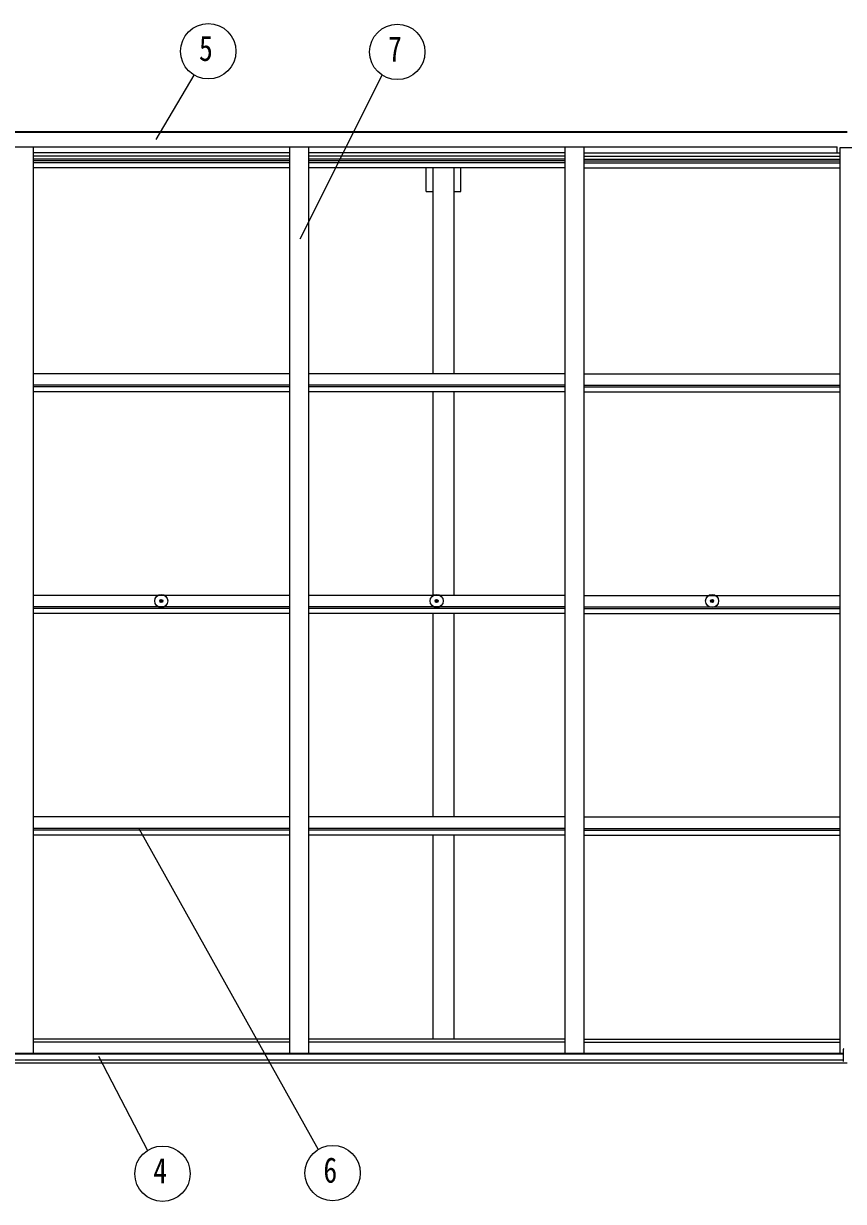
# Model space of a CAD drawing. Units: millimetres, scale not verified. Extents: x -10512 to 10512, y -7425 to 7425.
# Drawn here: x -1947 to 185, y -970 to 2093 of the extents above; entities that cross this region are included whole.
import ezdxf
from ezdxf.enums import TextEntityAlignment as Align

# ---------------------------------------------------------------- set-up
doc = ezdxf.new("R2010")
doc.units = ezdxf.units.MM
doc.header["$LTSCALE"] = 40
for name, color, linetype in [('0-4_YKK_13', 4, 'Continuous'), ('0-5_YKK_A1', 4, 'Continuous'), ('0-6_YKK_D', 6, 'Continuous')]:
    doc.layers.add(name, color=color, linetype=linetype)
doc.styles.add('ＭＳ ゴシック', font='')
doc.styles.get('ＭＳ ゴシック').set_extended_font_data('MS Gothic')

msp = doc.modelspace()

# ---------------------------------------------------------------- linework, layer by layer
at = {"layer": '0-4_YKK_13'}
for p, q in [((-1591.11, 592.02), (-1590, 592.04)), ((-1591.11, 591.02), (-1590, 591)), ((-1590, 592.04), (-1589.48, 592.14)), ((-1590, 591), (-1589.48, 590.9)), ((-1589.38, 592.66), (-1589.48, 592.14)), ((-1589.38, 590.39), (-1589.48, 590.9)), ((-1589.36, 593.77), (-1589.38, 592.66)), ((-1589.36, 589.28), (-1589.38, 590.39)), ((-1588.36, 593.77), (-1588.34, 592.66)), ((-1588.36, 589.28), (-1588.34, 590.39)), ((-1588.34, 592.66), (-1588.24, 592.14)), ((-1588.34, 590.39), (-1588.24, 590.9)), ((-1587.73, 592.04), (-1588.24, 592.14)), ((-1587.73, 591), (-1588.24, 590.9)), ((-1586.62, 592.02), (-1587.73, 592.04)), ((-1586.62, 591.02), (-1587.73, 591)), ((-875.11, 592.02), (-874, 592.04)), ((-875.11, 591.02), (-874, 591)), ((-874, 592.04), (-873.48, 592.14)), ((-874, 591), (-873.48, 590.9)), ((-873.38, 592.66), (-873.48, 592.14)), ((-873.38, 590.39), (-873.48, 590.9)), ((-873.36, 593.77), (-873.38, 592.66)), ((-873.36, 589.28), (-873.38, 590.39)), ((-872.36, 593.77), (-872.34, 592.66)), ((-872.36, 589.28), (-872.34, 590.39)), ((-872.34, 592.66), (-872.24, 592.14)), ((-872.34, 590.39), (-872.24, 590.9)), ((-871.73, 592.04), (-872.24, 592.14)), ((-871.73, 591), (-872.24, 590.9)), ((-870.62, 592.02), (-871.73, 592.04)), ((-870.62, 591.02), (-871.73, 591)), ((-159.11, 592.02), (-158, 592.04)), ((-159.11, 591.02), (-158, 591)), ((-158, 592.04), (-157.48, 592.14)), ((-158, 591), (-157.48, 590.9)), ((-157.38, 592.66), (-157.48, 592.14)), ((-157.38, 590.39), (-157.48, 590.9)), ((-157.36, 593.77), (-157.38, 592.66)), ((-157.36, 589.28), (-157.38, 590.39)), ((-156.36, 593.77), (-156.34, 592.66)), ((-156.36, 589.28), (-156.34, 590.39)), ((-156.34, 592.66), (-156.24, 592.14)), ((-156.34, 590.39), (-156.24, 590.9)), ((-155.73, 592.04), (-156.24, 592.14)), ((-155.73, 591), (-156.24, 590.9)), ((-154.62, 592.02), (-155.73, 592.04)), ((-154.62, 591.02), (-155.73, 591)), ((184.67, -605.61), (184.67, -573.29)), ((184.67, -605.61), (184.67, -605.65))]:
    msp.add_line(p, q, dxfattribs=at)
for centre, radius in [((-1588.86, 591.52), 17), ((-1588.86, 591.52), 4), ((-872.86, 591.52), 17), ((-872.86, 591.52), 4), ((-156.86, 591.52), 17), ((-156.86, 591.52), 4)]:
    msp.add_circle(centre, radius, dxfattribs=at)
for centre, radius, start, end in [((-1588.86, 591.52), 2.3, 167.44414, 192.55586), ((-1588.86, 591.52), 2.3, 77.44414, 102.55586), ((-1588.86, 591.52), 2.3, 257.44414, 282.55586), ((-1588.86, 591.52), 2.3, 347.44414, 12.55586), ((-872.86, 591.52), 2.3, 167.44414, 192.55586), ((-872.86, 591.52), 2.3, 77.44414, 102.55586), ((-872.86, 591.52), 2.3, 257.44414, 282.55586), ((-872.86, 591.52), 2.3, 347.44414, 12.55586), ((-156.86, 591.52), 2.3, 167.44414, 192.55586), ((-156.86, 591.52), 2.3, 77.44414, 102.55586), ((-156.86, 591.52), 2.3, 257.44414, 282.55586), ((-156.86, 591.52), 2.3, 347.44414, 12.55586), ((185.67, -573.29), 1, 90, 180)]:
    msp.add_arc(centre, radius, start, end, dxfattribs=at)
at = {"layer": '0-5_YKK_A1'}
for p, q in [((-4809.33, 1812.39), (194.67, 1812.39)), ((-4809.33, 1810.25), (194.67, 1810.25)), ((-4778.33, 1772.11), (168.67, 1772.11)), ((-1921.83, 1772.09), (-1921.83, -583.7)), ((-1255.83, 1756.59), (-1921.83, 1756.59)), ((-1255.83, 1748.2), (-1921.83, 1748.2)), ((-1255.83, 1772.09), (-1255.83, -583.7)), ((-1205.83, 1772.09), (-1205.83, -583.7)), ((-539.83, 1756.59), (-1205.83, 1756.59)), ((-539.83, 1748.2), (-1205.83, 1748.2)), ((-539.83, 1772.09), (-539.83, -583.7)), ((-489.83, 1772.09), (-489.83, -583.7)), ((-489.83, 1756.59), (176.17, 1756.59)), ((-489.83, 1748.2), (176.17, 1748.2)), ((168.67, 1756.59), (168.67, 1772.11)), ((176.17, -583.7), (176.17, 1770.27)), ((176.17, 1770.27), (226.17, 1770.27)), ((-1255.83, 1740), (-1921.83, 1740)), ((-1255.83, 1736.07), (-1921.83, 1736.07)), ((-1255.83, 1730.99), (-1921.83, 1730.99)), ((-1255.83, 1717.98), (-1921.83, 1717.98)), ((-539.83, 1740), (-1205.83, 1740)), ((-539.83, 1736.07), (-1205.83, 1736.07)), ((-539.83, 1730.99), (-1205.83, 1730.99)), ((-539.83, 1717.98), (-1205.83, 1717.98)), ((-900.03, 1656.39), (-900.03, 1717.98)), ((-882.33, 1182.25), (-882.33, 1717.98)), ((-827.33, 1182.25), (-827.33, 1717.98)), ((-809.63, 1656.39), (-809.63, 1717.98)), ((-489.83, 1740), (176.17, 1740)), ((-489.83, 1736.07), (176.17, 1736.07)), ((-489.83, 1730.99), (176.17, 1730.99)), ((-489.83, 1717.98), (176.17, 1717.98)), ((-900.03, 1656.39), (-882.33, 1656.39)), ((-827.33, 1656.39), (-809.63, 1656.39)), ((-1255.83, 1182.25), (-1921.83, 1182.25)), ((-539.86, 1182.25), (-1205.83, 1182.25)), ((-489.83, 1182.25), (176.17, 1182.25)), ((-1255.83, 1152.51), (-1921.83, 1152.51)), ((-1255.83, 1147.96), (-1921.83, 1147.96)), ((-1255.83, 1134.95), (-1921.83, 1134.95)), ((-539.86, 1152.51), (-1205.83, 1152.51)), ((-539.86, 1147.96), (-1205.83, 1147.96)), ((-539.86, 1134.95), (-1205.83, 1134.95)), ((-882.33, 606.04), (-882.33, 1134.95)), ((-827.33, 606.04), (-827.33, 1134.95)), ((-489.83, 1152.51), (176.17, 1152.51)), ((-489.83, 1147.96), (176.17, 1147.96)), ((-489.83, 1134.95), (176.17, 1134.95)), ((-1255.83, 606.17), (-1921.83, 606.17)), ((-539.86, 606.17), (-1205.83, 606.17)), ((-489.83, 606.17), (176.17, 606.17)), ((-1255.83, 576.43), (-1921.83, 576.43)), ((-1255.83, 571.88), (-1921.83, 571.88)), ((-1255.83, 558.87), (-1921.83, 558.87)), ((-539.86, 576.43), (-1205.83, 576.43)), ((-539.86, 571.88), (-1205.83, 571.88)), ((-539.86, 558.87), (-1205.83, 558.87)), ((-882.33, 29.97), (-882.33, 557.68)), ((-827.33, 29.97), (-827.33, 557.68)), ((-489.83, 576.43), (176.17, 576.43)), ((-489.83, 571.88), (176.17, 571.88)), ((-489.83, 558.87), (176.17, 558.87)), ((-1255.83, 30.09), (-1921.83, 30.09)), ((-1255.83, 0.36), (-1921.83, 0.36)), ((-539.86, 30.09), (-1205.83, 30.09)), ((-539.86, 0.36), (-1205.83, 0.36)), ((-489.83, 30.09), (176.17, 30.09)), ((-489.83, 0.36), (176.17, 0.36)), ((-1255.83, -4.19), (-1921.83, -4.19)), ((-1255.83, -17.2), (-1921.83, -17.2)), ((-539.86, -4.19), (-1205.83, -4.19)), ((-539.86, -17.2), (-1205.83, -17.2)), ((-882.33, -547.53), (-882.33, -18.4)), ((-827.33, -547.53), (-827.33, -18.4)), ((-489.83, -4.19), (176.17, -4.19)), ((-489.83, -17.2), (176.17, -17.2)), ((-1255.83, -547.53), (-1921.83, -547.53)), ((-539.83, -547.53), (-1205.83, -547.53)), ((-489.83, -547.53), (176.17, -547.53)), ((-1255.83, -555.88), (-1921.83, -555.88)), ((-539.83, -555.88), (-1205.83, -555.88)), ((-489.83, -555.88), (176.17, -555.88)), ((-4806.1, -583.7), (184.67, -583.7)), ((-4804.33, -609.48), (194.67, -609.48)), ((-4794.33, -585.97), (184.67, -585.97)), ((-4794.33, -601.58), (184.67, -601.58))]:
    msp.add_line(p, q, dxfattribs=at)
at = {"layer": '0-6_YKK_D'}
for p, q in [((-1601.91, 1791.09), (-1503.21, 1958.72)), ((-1227.46, 1532.98), (-1014.51, 1958.64)), ((-1646.84, 0.36), (-1180.86, -834.29)), ((-1751.88, -591.67), (-1624.7, -837.07))]:
    msp.add_line(p, q, dxfattribs=at)
for centre in [(-1466.68, 2020.76), (-975.23, 2018.99), (-1585.64, -897.55), (-1143.31, -895.72)]:
    msp.add_circle(centre, 72, dxfattribs=at)

# ---------------------------------------------------------------- texts
at = {"layer": '0-6_YKK_D', "style": 'ＭＳ ゴシック', "width": 0.8}
for s, p in [('5', (-1490.68, 1975.76)), ('7', (-999.23, 1973.99)), ('6', (-1167.31, -940.72)), ('4', (-1609.64, -942.55))]:
    msp.add_text(s, height=65.98, dxfattribs=at).set_placement(p, align=Align.BOTTOM_LEFT)

doc.saveas('drawing.dxf')
